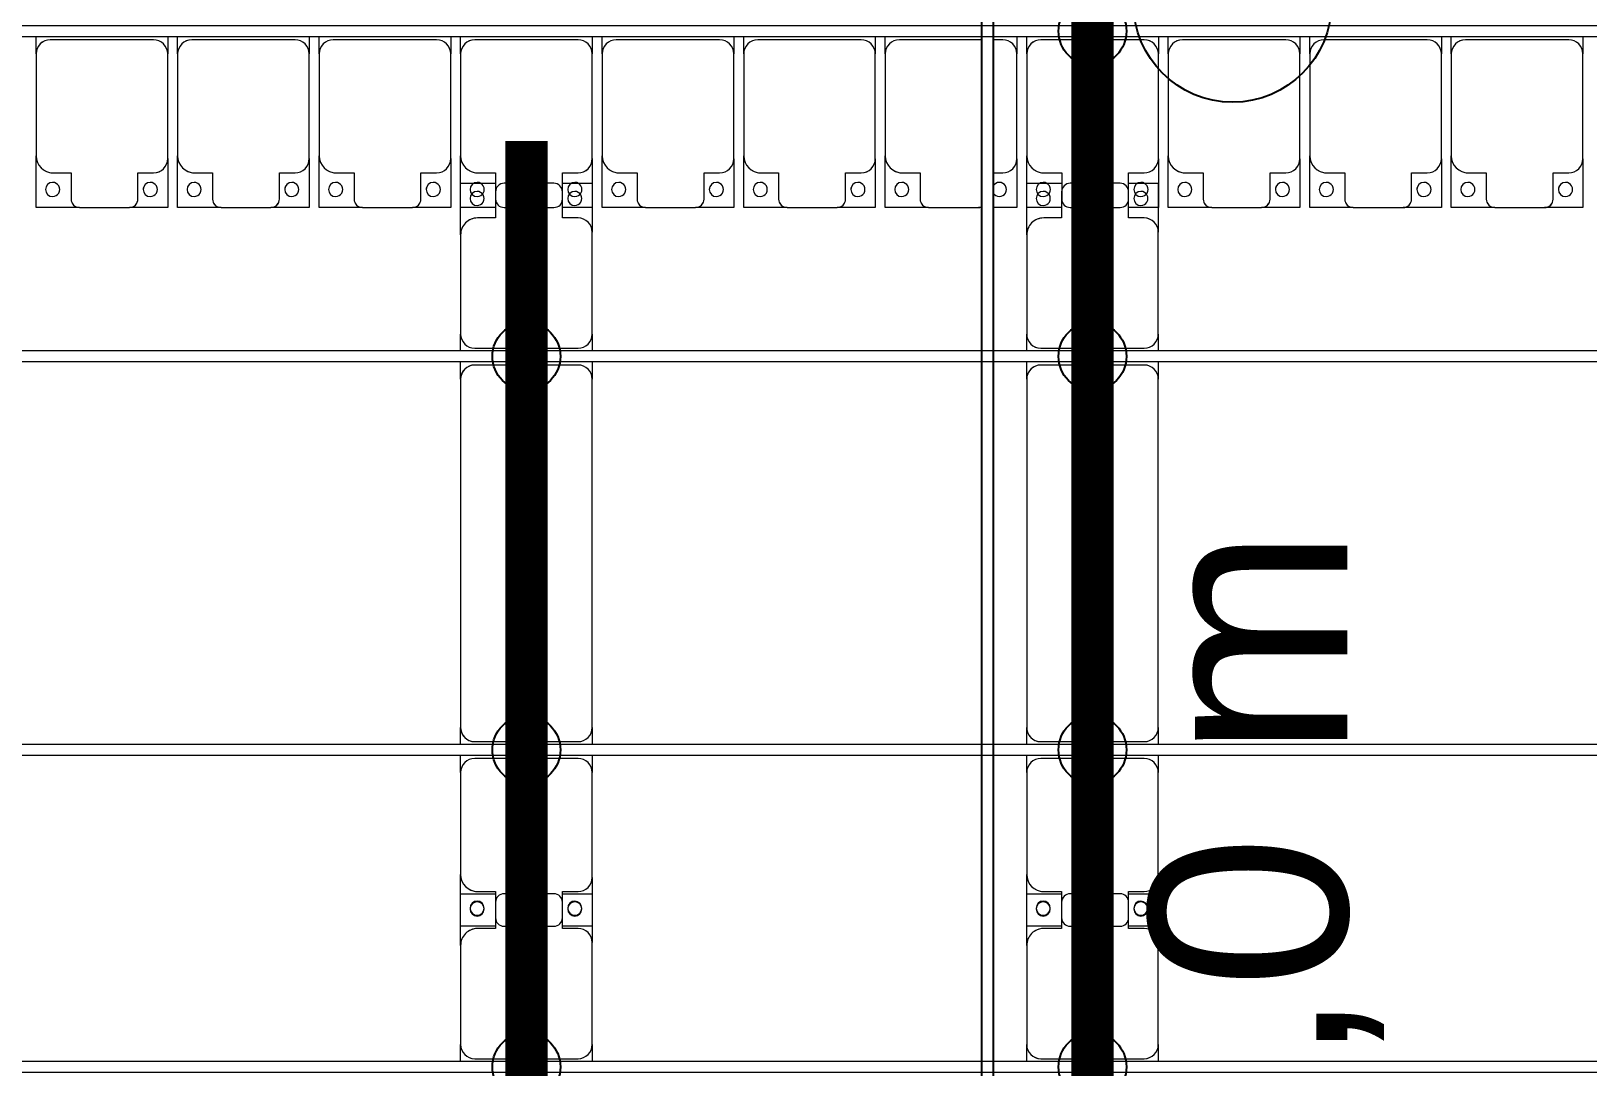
# Model space of a CAD drawing. Header units: millimetres. Extents: x -147246 to 112336, y -213734 to -86506.
# Drawn here: x -137864 to -132364, y -98215 to -94556 of the extents above; entities that cross this region are included whole.
import ezdxf

# ---------------------------------------------------------------- set-up
doc = ezdxf.new("R2010")
doc.units = ezdxf.units.MM
doc.layers.add('A-GENM', color=13, linetype='Continuous', lineweight=9)
doc.layers.add('S-BEAM', color=12, linetype='Continuous', lineweight=9)
for name, color, linetype in [('GC-BICH NEO', 6, 'Continuous'), ('GC-GHI CHU', 2, 'Continuous'), ('GC-HOP 40x60 GIA CUONG', 1, 'Continuous')]:
    doc.layers.add(name, color=color, linetype=linetype)
doc.styles.add('GC_VN', font='arial.ttf')

# ---------------------------------------------------------------- blocks, each defined once
blk = doc.blocks.new('Dải phao đi lại kèm đỡ invester - DẢI PHAO ĐI LẠI-15551-BỐ TRÍ KHUNG KẾT CẤU BÈ PIN 05')
at = {"layer": 'A-GENM', "color": 7}
for p, q in [((2258.4, -769.7), (2258.4, -708.9)), ((2723.4, -708.9), (2723.4, -769.7)), ((2758.4, -769.7), (2758.4, -708.9)), ((3223.4, -708.9), (3223.4, -769.7)), ((3258.4, -769.7), (3258.4, -708.9)), ((3723.4, -708.9), (3723.4, -769.7)), ((3758.4, -769.7), (3758.4, -708.9)), ((4223.4, -708.9), (4223.4, -769.7)), ((4258.4, -769.7), (4258.4, -708.9)), ((4723.4, -708.9), (4723.4, -769.7)), ((4758.4, -769.7), (4758.4, -708.9)), ((5223.4, -708.9), (5223.4, -769.7)), ((5258.4, -769.7), (5258.4, -708.9)), ((5723.4, -708.9), (5723.4, -769.7)), ((5758.4, -769.7), (5758.4, -708.9)), ((6223.4, -708.9), (6223.4, -769.7)), ((6258.4, -769.7), (6258.4, -708.9)), ((6723.4, -708.9), (6723.4, -769.7)), ((6758.4, -769.7), (6758.4, -708.9)), ((7223.4, -708.9), (7223.4, -769.7)), ((7258.4, -769.7), (7258.4, -708.9)), ((7723.4, -708.9), (7723.4, -769.7)), ((2258.4, -769.7), (2258.4, -1129.7)), ((2673.4, -719.7), (2308.4, -719.7)), ((2723.4, -1139.7), (2723.4, -769.7)), ((2758.4, -769.7), (2758.4, -1129.7)), ((3173.4, -719.7), (2808.4, -719.7)), ((3223.4, -1139.7), (3223.4, -769.7)), ((3258.4, -769.7), (3258.4, -1129.7)), ((3673.4, -719.7), (3308.4, -719.7)), ((3723.4, -1139.7), (3723.4, -769.7)), ((3758.4, -769.7), (3758.4, -1129.7)), ((4173.4, -719.7), (3808.4, -719.7)), ((4223.4, -1139.7), (4223.4, -769.7)), ((4258.4, -769.7), (4258.4, -1129.7)), ((4673.4, -719.7), (4308.4, -719.7)), ((4723.4, -1139.7), (4723.4, -769.7)), ((4758.4, -769.7), (4758.4, -1129.7)), ((5173.4, -719.7), (4808.4, -719.7)), ((5223.4, -1139.7), (5223.4, -769.7)), ((5258.4, -769.7), (5258.4, -1129.7)), ((5599.8, -719.7), (5308.4, -719.7)), ((5673.4, -719.7), (5639.8, -719.7)), ((5723.4, -1139.7), (5723.4, -769.7)), ((5758.4, -769.7), (5758.4, -1129.7)), ((6173.4, -719.7), (5808.4, -719.7)), ((6223.4, -1139.7), (6223.4, -769.7)), ((6258.4, -769.7), (6258.4, -1129.7)), ((6673.4, -719.7), (6308.4, -719.7)), ((6723.4, -1139.7), (6723.4, -769.7)), ((6758.4, -769.7), (6758.4, -1129.7)), ((7173.4, -719.7), (6808.4, -719.7)), ((7223.4, -1139.7), (7223.4, -769.7)), ((7258.4, -769.7), (7258.4, -1129.7)), ((7673.4, -719.7), (7308.4, -719.7)), ((7723.4, -1139.7), (7723.4, -769.7)), ((2258.4, -1312.2), (2258.4, -1129.7)), ((2723.4, -1139.7), (2723.4, -1312.2)), ((2758.4, -1312.2), (2758.4, -1129.7)), ((3223.4, -1139.7), (3223.4, -1312.2)), ((3258.4, -1312.2), (3258.4, -1129.7)), ((3723.4, -1139.7), (3723.4, -1312.2)), ((3758.4, -1312.2), (3758.4, -1129.7)), ((4223.4, -1139.7), (4223.4, -1312.2)), ((4258.4, -1312.2), (4258.4, -1129.7)), ((4723.4, -1139.7), (4723.4, -1312.2)), ((4758.4, -1312.2), (4758.4, -1129.7)), ((5223.4, -1139.7), (5223.4, -1312.2)), ((5258.4, -1312.2), (5258.4, -1129.7)), ((5723.4, -1139.7), (5723.4, -1312.2)), ((5758.4, -1312.2), (5758.4, -1129.7)), ((6223.4, -1139.7), (6223.4, -1312.2)), ((6258.4, -1312.2), (6258.4, -1129.7)), ((6723.4, -1139.7), (6723.4, -1312.2)), ((6758.4, -1312.2), (6758.4, -1129.7)), ((7223.4, -1139.7), (7223.4, -1312.2)), ((7258.4, -1312.2), (7258.4, -1129.7)), ((7723.4, -1139.7), (7723.4, -1312.2)), ((2318.4, -1189.7), (2381.8, -1189.7)), ((2381.8, -1189.7), (2381.8, -1282.2)), ((2618.2, -1282.2), (2618.2, -1189.7)), ((2618.2, -1189.7), (2673.4, -1189.7)), ((2818.4, -1189.7), (2881.8, -1189.7)), ((2881.8, -1189.7), (2881.8, -1282.2)), ((3118.2, -1282.2), (3118.2, -1189.7)), ((3118.2, -1189.7), (3173.4, -1189.7)), ((3318.4, -1189.7), (3381.8, -1189.7)), ((3381.8, -1189.7), (3381.8, -1282.2)), ((3618.2, -1282.2), (3618.2, -1189.7)), ((3618.2, -1189.7), (3673.4, -1189.7)), ((3818.4, -1189.7), (3881.8, -1189.7)), ((3881.8, -1189.7), (3881.8, -1282.2)), ((4118.2, -1282.2), (4118.2, -1189.7)), ((4118.2, -1189.7), (4173.4, -1189.7)), ((4318.4, -1189.7), (4381.8, -1189.7)), ((4381.8, -1189.7), (4381.8, -1282.2)), ((4618.2, -1282.2), (4618.2, -1189.7)), ((4618.2, -1189.7), (4673.4, -1189.7)), ((4818.4, -1189.7), (4881.8, -1189.7)), ((4881.8, -1189.7), (4881.8, -1282.2)), ((5118.2, -1282.2), (5118.2, -1189.7)), ((5118.2, -1189.7), (5173.4, -1189.7)), ((5318.4, -1189.7), (5381.8, -1189.7)), ((5381.8, -1189.7), (5381.8, -1282.2)), ((5639.8, -1189.7), (5673.4, -1189.7)), ((5818.4, -1189.7), (5881.8, -1189.7)), ((5881.8, -1189.7), (5881.8, -1282.2)), ((6118.2, -1282.2), (6118.2, -1189.7)), ((6118.2, -1189.7), (6173.4, -1189.7)), ((6318.4, -1189.7), (6381.8, -1189.7)), ((6381.8, -1189.7), (6381.8, -1282.2)), ((6618.2, -1282.2), (6618.2, -1189.7)), ((6618.2, -1189.7), (6673.4, -1189.7)), ((6818.4, -1189.7), (6881.8, -1189.7)), ((6881.8, -1189.7), (6881.8, -1282.2)), ((7118.2, -1282.2), (7118.2, -1189.7)), ((7118.2, -1189.7), (7173.4, -1189.7)), ((7318.4, -1189.7), (7381.8, -1189.7)), ((7381.8, -1189.7), (7381.8, -1282.2)), ((7618.2, -1282.2), (7618.2, -1189.7)), ((7618.2, -1189.7), (7673.4, -1189.7)), ((2411.8, -1312.2), (2258.4, -1312.2)), ((2411.8, -1312.2), (2588.2, -1312.2)), ((2723.4, -1312.2), (2588.2, -1312.2)), ((2911.8, -1312.2), (2758.4, -1312.2)), ((2911.8, -1312.2), (3088.2, -1312.2)), ((3223.4, -1312.2), (3088.2, -1312.2)), ((3411.8, -1312.2), (3258.4, -1312.2)), ((3411.8, -1312.2), (3588.2, -1312.2)), ((3723.4, -1312.2), (3588.2, -1312.2)), ((3879, -1312.2), (3758.4, -1312.2)), ((3911.8, -1312.2), (4088.2, -1312.2)), ((4223.4, -1312.2), (4118, -1312.2)), ((4411.8, -1312.2), (4258.4, -1312.2)), ((4411.8, -1312.2), (4588.2, -1312.2)), ((4723.4, -1312.2), (4588.2, -1312.2)), ((4911.8, -1312.2), (4758.4, -1312.2)), ((4911.8, -1312.2), (5088.2, -1312.2)), ((5223.4, -1312.2), (5088.2, -1312.2)), ((5411.8, -1312.2), (5258.4, -1312.2)), ((5411.8, -1312.2), (5588.2, -1312.2)), ((5599.8, -1312.2), (5588.2, -1312.2)), ((5723.4, -1312.2), (5639.8, -1312.2)), ((5881.6, -1312.2), (5758.4, -1312.2)), ((5911.8, -1312.2), (6088.2, -1312.2)), ((6223.4, -1312.2), (6118, -1312.2)), ((6411.8, -1312.2), (6258.4, -1312.2)), ((6411.8, -1312.2), (6588.2, -1312.2)), ((6723.4, -1312.2), (6588.2, -1312.2)), ((6911.8, -1312.2), (6758.4, -1312.2)), ((6911.8, -1312.2), (7088.2, -1312.2)), ((7223.4, -1312.2), (7088.2, -1312.2)), ((7411.8, -1312.2), (7258.4, -1312.2)), ((7411.8, -1312.2), (7588.2, -1312.2)), ((7723.4, -1312.2), (7588.2, -1312.2))]:
    blk.add_line(p, q, dxfattribs=at)
for centre, radius, start, end in [((2308.4, -769.7), 50, 90, 180), ((2308.4, -769.7), 50, 90, 135), ((2673.4, -769.7), 50, 360, 90), ((2673.4, -769.7), 50, 45, 90), ((2808.4, -769.7), 50, 90, 180), ((2808.4, -769.7), 50, 90, 135), ((3173.4, -769.7), 50, 360, 90), ((3173.4, -769.7), 50, 45, 90), ((3308.4, -769.7), 50, 90, 180), ((3308.4, -769.7), 50, 90, 135), ((3673.4, -769.7), 50, 360, 90), ((3673.4, -769.7), 50, 45, 90), ((3808.4, -769.7), 50, 90, 180), ((3808.4, -769.7), 50, 90, 135), ((4173.4, -769.7), 50, 360, 90), ((4173.4, -769.7), 50, 45, 90), ((4308.4, -769.7), 50, 90, 180), ((4308.4, -769.7), 50, 90, 135), ((4673.4, -769.7), 50, 360, 90), ((4673.4, -769.7), 50, 45, 90), ((4808.4, -769.7), 50, 90, 180), ((4808.4, -769.7), 50, 90, 135), ((5173.4, -769.7), 50, 360, 90), ((5173.4, -769.7), 50, 45, 90), ((5308.4, -769.7), 50, 90, 180), ((5308.4, -769.7), 50, 90, 135), ((5673.4, -769.7), 50, 360, 90), ((5673.4, -769.7), 50, 45, 90), ((5808.4, -769.7), 50, 90, 180), ((5808.4, -769.7), 50, 90, 135), ((6173.4, -769.7), 50, 0, 90), ((6173.4, -769.7), 50, 45, 90), ((6308.4, -769.7), 50, 90, 180), ((6308.4, -769.7), 50, 90, 135), ((6673.4, -769.7), 50, 0, 90), ((6673.4, -769.7), 50, 45, 90), ((6808.4, -769.7), 50, 90, 180), ((6808.4, -769.7), 50, 90, 135), ((7173.4, -769.7), 50, 360, 90), ((7173.4, -769.7), 50, 45, 90), ((7308.4, -769.7), 50, 90, 180), ((7308.4, -769.7), 50, 90, 135), ((7673.4, -769.7), 50, 360, 90), ((7673.4, -769.7), 50, 45, 90), ((2318.4, -1129.7), 60, 180, 270), ((2673.4, -1139.7), 50, 270, 360), ((2818.4, -1129.7), 60, 180, 270), ((3173.4, -1139.7), 50, 270, 360), ((3318.4, -1129.7), 60, 180, 270), ((3673.4, -1139.7), 50, 270, 360), ((3818.4, -1129.7), 60, 180, 270), ((4173.4, -1139.7), 50, 270, 360), ((4318.4, -1129.7), 60, 180, 270), ((4673.4, -1139.7), 50, 270, 360), ((4818.4, -1129.7), 60, 180, 270), ((5173.4, -1139.7), 50, 270, 360), ((5318.4, -1129.7), 60, 180, 270), ((5673.4, -1139.7), 50, 270, 0), ((5818.4, -1129.7), 60, 180, 270), ((6173.4, -1139.7), 50, 270, 0), ((6318.4, -1129.7), 60, 180, 270), ((6673.4, -1139.7), 50, 270, 360), ((6818.4, -1129.7), 60, 180, 270), ((7173.4, -1139.7), 50, 270, 360), ((7318.4, -1129.7), 60, 180, 270), ((7673.4, -1139.7), 50, 270, 0), ((2318.4, -1129.7), 60, 240, 270), ((2673.4, -1139.7), 50, 270, 315), ((2818.4, -1129.7), 60, 240, 270), ((3173.4, -1139.7), 50, 270, 315), ((3318.4, -1129.7), 60, 240, 270), ((3673.4, -1139.7), 50, 270, 315), ((3818.4, -1129.7), 60, 240, 270), ((4173.4, -1139.7), 50, 270, 315), ((4318.4, -1129.7), 60, 240, 270), ((4673.4, -1139.7), 50, 270, 315), ((4818.4, -1129.7), 60, 240, 270), ((5173.4, -1139.7), 50, 270, 315), ((5318.4, -1129.7), 60, 240, 270), ((5673.4, -1139.7), 50, 270, 315), ((5818.4, -1129.7), 60, 240, 270), ((6173.4, -1139.7), 50, 270, 315), ((6318.4, -1129.7), 60, 240, 270), ((6673.4, -1139.7), 50, 270, 315), ((6818.4, -1129.7), 60, 240, 270), ((7173.4, -1139.7), 50, 270, 315), ((7318.4, -1129.7), 60, 240, 270), ((7673.4, -1139.7), 50, 270, 315), ((2316.8, -1248.6), 25, 90, 270), ((2316.8, -1248.6), 25, 270, 90), ((2661.8, -1248.6), 25, 90, 270), ((2661.8, -1248.6), 25, 165, 180), ((2661.8, -1248.6), 25, 270, 90), ((2816.8, -1248.6), 25, 90, 270), ((2816.8, -1248.6), 25, 270, 90), ((3161.8, -1248.6), 25, 90, 270), ((3161.8, -1248.6), 25, 165, 180), ((3161.8, -1248.6), 25, 270, 90), ((3316.8, -1248.6), 25, 90, 270), ((3316.8, -1248.6), 25, 270, 90), ((3661.8, -1248.6), 25, 90, 270), ((3661.8, -1248.6), 25, 165, 180), ((3661.8, -1248.6), 25, 270, 90), ((3816.8, -1248.6), 25, 90, 270), ((3816.8, -1248.6), 25, 270, 90), ((4161.8, -1248.6), 25, 90, 270), ((4161.8, -1248.6), 25, 270, 90), ((4316.8, -1248.6), 25, 90, 270), ((4316.8, -1248.6), 25, 270, 90), ((4661.8, -1248.6), 25, 90, 270), ((4661.8, -1248.6), 25, 165, 180), ((4661.8, -1248.6), 25, 270, 90), ((4816.8, -1248.6), 25, 90, 270), ((4816.8, -1248.6), 25, 270, 90), ((5161.8, -1248.6), 25, 90, 270), ((5161.8, -1248.6), 25, 165, 180), ((5161.8, -1248.6), 25, 270, 90), ((5316.8, -1248.6), 25, 90, 270), ((5316.8, -1248.6), 25, 270, 90), ((5661.8, -1248.6), 25, 90, 150), ((5661.8, -1248.6), 25, 210, 270), ((5661.8, -1248.6), 25, 270, 90), ((5816.8, -1248.6), 25, 90, 270), ((5816.8, -1248.6), 25, 270, 90), ((6161.8, -1248.6), 25, 90, 270), ((6161.8, -1248.6), 25, 270, 90), ((6316.8, -1248.6), 25, 90, 270), ((6316.8, -1248.6), 25, 270, 90), ((6661.8, -1248.6), 25, 90, 270), ((6661.8, -1248.6), 25, 165, 180), ((6661.8, -1248.6), 25, 270, 90), ((6816.8, -1248.6), 25, 90, 270), ((6816.8, -1248.6), 25, 270, 90), ((7161.8, -1248.6), 25, 90, 270), ((7161.8, -1248.6), 25, 165, 180), ((7161.8, -1248.6), 25, 270, 90), ((7316.8, -1248.6), 25, 90, 270), ((7316.8, -1248.6), 25, 270, 90), ((7661.8, -1248.6), 25, 90, 270), ((7661.8, -1248.6), 25, 165, 180), ((7661.8, -1248.6), 25, 270, 90), ((2411.8, -1282.2), 30, 180, 270), ((2411.8, -1282.2), 30, 210, 270), ((2588.2, -1282.2), 30, 270, 0), ((2588.2, -1282.2), 30, 270, 330), ((2911.8, -1282.2), 30, 180, 270), ((2911.8, -1282.2), 30, 210, 270), ((3088.2, -1282.2), 30, 270, 0), ((3088.2, -1282.2), 30, 270, 330), ((3411.8, -1282.2), 30, 180, 270), ((3411.8, -1282.2), 30, 210, 270), ((3588.2, -1282.2), 30, 270, 0), ((3588.2, -1282.2), 30, 270, 330), ((3911.8, -1282.2), 30, 180, 270), ((4088.2, -1282.2), 30, 270, 0), ((4411.8, -1282.2), 30, 180, 270), ((4411.8, -1282.2), 30, 210, 270), ((4588.2, -1282.2), 30, 270, 0), ((4588.2, -1282.2), 30, 270, 330), ((4911.8, -1282.2), 30, 180, 270), ((4911.8, -1282.2), 30, 210, 270), ((5088.2, -1282.2), 30, 270, 0), ((5088.2, -1282.2), 30, 270, 330), ((5411.8, -1282.2), 30, 180, 270), ((5411.8, -1282.2), 30, 210, 270), ((5588.2, -1282.2), 30, 270, 285), ((5588.2, -1282.2), 30, 270, 285), ((5911.8, -1282.2), 30, 180, 270), ((6088.2, -1282.2), 30, 270, 0), ((6411.8, -1282.2), 30, 180, 270), ((6411.8, -1282.2), 30, 210, 270), ((6588.2, -1282.2), 30, 270, 0), ((6588.2, -1282.2), 30, 270, 330), ((6911.8, -1282.2), 30, 180, 270), ((6911.8, -1282.2), 30, 210, 270), ((7088.2, -1282.2), 30, 270, 0), ((7088.2, -1282.2), 30, 270, 330), ((7411.8, -1282.2), 30, 180, 270), ((7411.8, -1282.2), 30, 210, 270), ((7588.2, -1282.2), 30, 270, 0), ((7588.2, -1282.2), 30, 270, 330)]:
    blk.add_arc(centre, radius, start, end, dxfattribs=at)
blk = doc.blocks.new('Dầm C52 - Dầm C52-18761-BỐ TRÍ KHUNG KẾT CẤU BÈ PIN 05')
at = {"layer": 'S-BEAM', "color": 1}
for p, q in [((-74474.3, 20), (74474.3, 20)), ((74474.3, -20), (-74474.3, -20))]:
    blk.add_line(p, q, dxfattribs=at)
blk = doc.blocks.new('Dai phao do pin - DẢI PHAO ĐỠ PIN-29486-BỐ TRÍ KHUNG KẾT CẤU BÈ PIN 05')
at = {"layer": 'A-GENM', "color": 7}
for p, q in [((-1312.2, 223.4), (-1139.7, 223.4)), ((-1312.2, 118.4), (-1312.2, 223.4)), ((-779.7, 223.4), (-1139.7, 223.4)), ((-779.7, 223.4), (-721.1, 223.4)), ((-681.1, 223.4), (-620.3, 223.4)), ((610.3, 223.4), (-620.3, 223.4)), ((610.3, 223.4), (668.9, 223.4)), ((708.9, 223.4), (769.7, 223.4)), ((1139.7, 223.4), (769.7, 223.4)), ((1139.7, 223.4), (1312.2, 223.4)), ((1197.8, 223.4), (1370.3, 223.4)), ((1197.8, 118.2), (1197.8, 223.4)), ((1312.2, 223.4), (1312.2, 118.2)), ((1730.3, 223.4), (1370.3, 223.4)), ((1730.3, 223.4), (1788.9, 223.4)), ((-1189.7, 173.4), (-1189.7, 118.2)), ((-729.7, -191.6), (-729.7, 173.4)), ((-670.3, 173.4), (-670.3, -191.6)), ((660.3, -191.6), (660.3, 173.4)), ((719.7, 173.4), (719.7, -191.6)), ((1189.7, 118.2), (1189.7, 173.4)), ((1320.3, 173.4), (1320.3, 118.2)), ((1780.3, -191.6), (1780.3, 173.4)), ((-1189.7, 118.2), (-1282.2, 118.2)), ((1282.2, 118.2), (1189.7, 118.2)), ((1320.3, 118.2), (1227.8, 118.2)), ((-1312.2, 88.2), (-1312.2, -88.2)), ((1197.8, 88.2), (1197.8, -88.2)), ((1312.2, -88.2), (1312.2, 88.2)), ((-1312.2, -241.6), (-1312.2, -120.8)), ((-1282.2, -118.2), (-1189.7, -118.2)), ((-1189.7, -118.2), (-1189.7, -181.6)), ((1189.7, -181.6), (1189.7, -118.2)), ((1189.7, -118.2), (1282.2, -118.2)), ((1197.8, -241.6), (1197.8, -120.8)), ((1227.8, -118.2), (1320.3, -118.2)), ((1312.2, -120.8), (1312.2, -241.6)), ((1320.3, -118.2), (1320.3, -181.6)), ((-1129.7, -241.6), (-1312.2, -241.6)), ((-1129.7, -241.6), (-779.7, -241.6)), ((-721.1, -241.6), (-779.7, -241.6)), ((-620.3, -241.6), (-681.1, -241.6)), ((-620.3, -241.6), (610.3, -241.6)), ((668.9, -241.6), (610.3, -241.6)), ((769.7, -241.6), (708.9, -241.6)), ((769.7, -241.6), (1129.7, -241.6)), ((1312.2, -241.6), (1129.7, -241.6)), ((1380.3, -241.6), (1197.8, -241.6)), ((1380.3, -241.6), (1730.3, -241.6)), ((1788.9, -241.6), (1730.3, -241.6))]:
    blk.add_line(p, q, dxfattribs=at)
for centre, radius, start, end in [((-1139.7, 173.4), 50, 90, 180), ((-779.7, 173.4), 50, 0, 90), ((-620.3, 173.4), 50, 90, 180), ((-620.3, 173.4), 50, 90, 180), ((610.3, 173.4), 50, 0, 90), ((610.3, 173.4), 50, 45, 90), ((769.7, 173.4), 50, 90, 180), ((1139.7, 173.4), 50, 360, 90), ((1370.3, 173.4), 50, 90, 180), ((1730.3, 173.4), 50, 0, 90), ((-1258.6, 161.8), 25, 360, 180), ((-1139.7, 173.4), 50, 135, 180), ((-779.7, 173.4), 50, 0, 45), ((769.7, 173.4), 50, 135, 180), ((1139.7, 173.4), 50, 360, 45), ((1248.6, 161.8), 25, 0, 180), ((1251.4, 161.8), 25, 0, 180), ((1370.3, 173.4), 50, 135, 180), ((1730.3, 173.4), 50, 0, 45), ((-1282.2, 88.2), 30, 90, 180), ((-1258.6, 161.8), 25, 180, 360), ((1227.8, 88.2), 30, 90, 180), ((1248.6, 161.8), 25, 180, 0), ((1251.4, 161.8), 25, 180, 360), ((1282.2, 88.2), 30, 0, 90), ((-1282.2, -88.2), 30, 180, 270), ((1227.8, -88.2), 30, 180, 270), ((1282.2, -88.2), 30, 270, 0), ((-1258.6, -183.2), 25, 360, 180), ((1248.6, -183.2), 25, 0, 180), ((1251.4, -183.2), 25, 0, 180), ((-1258.6, -183.2), 25, 180, 360), ((-1129.7, -181.6), 60, 180, 270), ((-1129.7, -181.6), 60, 180, 210), ((-779.7, -191.6), 50, 270, 0), ((-779.7, -191.6), 50, 315, 0), ((-620.3, -191.6), 50, 180, 270), ((-620.3, -191.6), 50, 180, 255), ((610.3, -191.6), 50, 270, 0), ((610.3, -191.6), 50, 270, 345), ((769.7, -191.6), 50, 180, 270), ((769.7, -191.6), 50, 180, 225), ((1129.7, -181.6), 60, 270, 360), ((1129.7, -181.6), 60, 330, 360), ((1248.6, -183.2), 25, 180, 0), ((1251.4, -183.2), 25, 180, 360), ((1380.3, -181.6), 60, 180, 270), ((1380.3, -181.6), 60, 180, 210), ((1730.3, -191.6), 50, 270, 360), ((1730.3, -191.6), 50, 315, 360)]:
    blk.add_arc(centre, radius, start, end, dxfattribs=at)
blk = doc.blocks.new('Dai phao do pin - DẢI PHAO ĐỠ PIN-29517-BỐ TRÍ KHUNG KẾT CẤU BÈ PIN 05')
at = {"layer": 'A-GENM', "color": 7}
for p, q in [((-1312.2, 223.4), (-1139.7, 223.4)), ((-1312.2, 118.4), (-1312.2, 223.4)), ((-779.7, 223.4), (-1139.7, 223.4)), ((-779.7, 223.4), (-721.1, 223.4)), ((-681.1, 223.4), (-620.3, 223.4)), ((610.3, 223.4), (-620.3, 223.4)), ((610.3, 223.4), (668.9, 223.4)), ((708.9, 223.4), (769.7, 223.4)), ((1139.7, 223.4), (769.7, 223.4)), ((1139.7, 223.4), (1312.2, 223.4)), ((1197.8, 223.4), (1370.3, 223.4)), ((1197.8, 118.2), (1197.8, 223.4)), ((1312.2, 223.4), (1312.2, 118.2)), ((1730.3, 223.4), (1370.3, 223.4)), ((1730.3, 223.4), (1788.9, 223.4)), ((-1189.7, 173.4), (-1189.7, 118.2)), ((-729.7, -191.6), (-729.7, 173.4)), ((-670.3, 173.4), (-670.3, -191.6)), ((660.3, -191.6), (660.3, 173.4)), ((719.7, 173.4), (719.7, -191.6)), ((1189.7, 118.2), (1189.7, 173.4)), ((1320.3, 173.4), (1320.3, 118.2)), ((1780.3, -191.6), (1780.3, 173.4)), ((-1189.7, 118.2), (-1282.2, 118.2)), ((1282.2, 118.2), (1189.7, 118.2)), ((1320.3, 118.2), (1227.8, 118.2)), ((-1312.2, 88.2), (-1312.2, -88.2)), ((1197.8, 88.2), (1197.8, -88.2)), ((1312.2, -88.2), (1312.2, 88.2)), ((-1312.2, -241.6), (-1312.2, -118)), ((-1282.2, -118.2), (-1189.7, -118.2)), ((-1189.7, -118.2), (-1189.7, -181.6)), ((1189.7, -181.6), (1189.7, -118.2)), ((1189.7, -118.2), (1282.2, -118.2)), ((1197.8, -241.6), (1197.8, -118.2)), ((1227.8, -118.2), (1320.3, -118.2)), ((1312.2, -118.2), (1312.2, -241.6)), ((1320.3, -118.2), (1320.3, -181.6)), ((-1129.7, -241.6), (-1312.2, -241.6)), ((-1129.7, -241.6), (-779.7, -241.6)), ((-721.1, -241.6), (-779.7, -241.6)), ((-620.3, -241.6), (-681.1, -241.6)), ((-620.3, -241.6), (610.3, -241.6)), ((668.9, -241.6), (610.3, -241.6)), ((769.7, -241.6), (708.9, -241.6)), ((769.7, -241.6), (1129.7, -241.6)), ((1312.2, -241.6), (1129.7, -241.6)), ((1380.3, -241.6), (1197.8, -241.6)), ((1380.3, -241.6), (1730.3, -241.6)), ((1788.9, -241.6), (1730.3, -241.6))]:
    blk.add_line(p, q, dxfattribs=at)
for centre, radius, start, end in [((-1139.7, 173.4), 50, 90, 180), ((-779.7, 173.4), 50, 0, 90), ((-620.3, 173.4), 50, 90, 180), ((-620.3, 173.4), 50, 90, 180), ((610.3, 173.4), 50, 0, 90), ((610.3, 173.4), 50, 45, 90), ((769.7, 173.4), 50, 90, 180), ((1139.7, 173.4), 50, 360, 90), ((1370.3, 173.4), 50, 90, 180), ((1730.3, 173.4), 50, 0, 90), ((-1258.6, 161.8), 25, 360, 180), ((-1139.7, 173.4), 50, 135, 180), ((-779.7, 173.4), 50, 0, 45), ((769.7, 173.4), 50, 135, 180), ((1139.7, 173.4), 50, 360, 45), ((1248.6, 161.8), 25, 0, 180), ((1251.4, 161.8), 25, 0, 180), ((1370.3, 173.4), 50, 135, 180), ((1730.3, 173.4), 50, 0, 45), ((-1282.2, 88.2), 30, 90, 180), ((-1258.6, 161.8), 25, 180, 360), ((1227.8, 88.2), 30, 90, 180), ((1248.6, 161.8), 25, 180, 0), ((1251.4, 161.8), 25, 180, 360), ((1282.2, 88.2), 30, 0, 90), ((-1282.2, -88.2), 30, 180, 270), ((1227.8, -88.2), 30, 180, 270), ((1282.2, -88.2), 30, 270, 0), ((-1258.6, -183.2), 25, 360, 180), ((1248.6, -183.2), 25, 0, 180), ((1251.4, -183.2), 25, 0, 180), ((-1258.6, -183.2), 25, 180, 360), ((-1129.7, -181.6), 60, 180, 270), ((-1129.7, -181.6), 60, 180, 210), ((-779.7, -191.6), 50, 270, 0), ((-779.7, -191.6), 50, 315, 0), ((-620.3, -191.6), 50, 180, 270), ((-620.3, -191.6), 50, 180, 210), ((-620.3, -191.6), 50, 211.4886, 255), ((610.3, -191.6), 50, 270, 0), ((610.3, -191.6), 50, 270, 345), ((769.7, -191.6), 50, 180, 270), ((769.7, -191.6), 50, 180, 225), ((1129.7, -181.6), 60, 270, 360), ((1129.7, -181.6), 60, 330, 360), ((1248.6, -183.2), 25, 180, 0), ((1251.4, -183.2), 25, 180, 360), ((1380.3, -181.6), 60, 180, 270), ((1380.3, -181.6), 60, 180, 210), ((1730.3, -191.6), 50, 270, 360), ((1730.3, -191.6), 50, 315, 360)]:
    blk.add_arc(centre, radius, start, end, dxfattribs=at)
blk = doc.blocks.new('Dầm C52 - Dầm C52-18762-BỐ TRÍ KHUNG KẾT CẤU BÈ PIN 05')
at = {"layer": 'S-BEAM', "color": 1}
for p, q in [((-74474.3, 20), (74474.3, 20)), ((74474.3, -20), (-74474.3, -20))]:
    blk.add_line(p, q, dxfattribs=at)
blk = doc.blocks.new('Dầm C52 - Hộp 40x60-38180-BỐ TRÍ KHUNG KẾT CẤU BÈ PIN 05')
at = {"layer": 'S-BEAM', "color": 3, "lineweight": 25}
for p, q in [((-38419.7, 20), (38419.7, 20)), ((38419.7, -20), (-38419.7, -20))]:
    blk.add_line(p, q, dxfattribs=at)
blk = doc.blocks.new('HOBANMONG_BEPIN 5_rvt-1-BỐ TRÍ KHUNG KẾT CẤU BÈ PIN 05')
at = {"layer": 'A-GENM', "color": 3, "lineweight": 25}
for name, p, rotation in [('Dải phao đi lại kèm đỡ invester - DẢI PHAO ĐI LẠI-15551-BỐ TRÍ KHUNG KẾT CẤU BÈ PIN 05', (-140105.3, -93866.7), 359.9997710135151), ('Dai phao do pin - DẢI PHAO ĐỠ PIN-29486-BỐ TRÍ KHUNG KẾT CẤU BÈ PIN 05', (-136105.5, -96405.7), 269.9997710125194), ('Dai phao do pin - DẢI PHAO ĐỠ PIN-29517-BỐ TRÍ KHUNG KẾT CẤU BÈ PIN 05', (-134105.5, -96405.7), 269.9997710125194)]:
    blk.add_blockref(name, p, dxfattribs=dict(at, rotation=rotation))
at = {"layer": 'S-BEAM', "color": 3, "lineweight": 25}
for name, p, rotation in [('Dầm C52 - Hộp 40x60-38180-BỐ TRÍ KHUNG KẾT CẤU BÈ PIN 05', (-134485.6, -130974.3), 269.9997710125197), ('Dầm C52 - Dầm C52-18761-BỐ TRÍ KHUNG KẾT CẤU BÈ PIN 05', (-66079.8, -94555.9), 179.9997710135151), ('Dầm C52 - Dầm C52-18761-BỐ TRÍ KHUNG KẾT CẤU BÈ PIN 05', (-66079.8, -95704.9), 179.9997710135151), ('Dầm C52 - Dầm C52-18762-BỐ TRÍ KHUNG KẾT CẤU BÈ PIN 05', (-66079.8, -97094.9), 179.9997710135151), ('Dầm C52 - Dầm C52-18762-BỐ TRÍ KHUNG KẾT CẤU BÈ PIN 05', (-66079.8, -98214.9), 179.9997710135151)]:
    blk.add_blockref(name, p, dxfattribs=dict(at, rotation=rotation))

msp = doc.modelspace()

# ---------------------------------------------------------------- linework, layer by layer
at = {"layer": 'GC-BICH NEO'}
msp.add_circle((-133619.8, -94457.1), 350, dxfattribs=at)
at = {"layer": 'GC-HOP 40x60 GIA CUONG', "const_width": 150}
for points in [[(-134114.6, -108065.9), (-134114.6, -93065.9)], [(-136114.6, -109943.7), (-136114.6, -94943.7)]]:
    msp.add_lwpolyline(points, dxfattribs=at)
at = {"layer": 'GC-HOP 40x60 GIA CUONG'}
for centre in [(-134114.6, -94555.9), (-136114.6, -95704.9), (-134114.6, -95704.9), (-136114.6, -97094.9), (-134114.6, -97094.9), (-136114.6, -98214.9), (-134114.6, -98214.9)]:
    msp.add_circle(centre, 120, dxfattribs=at)

# ---------------------------------------------------------------- block references
at = {"lineweight": 5}
msp.add_blockref('HOBANMONG_BEPIN 5_rvt-1-BỐ TRÍ KHUNG KẾT CẤU BÈ PIN 05', (0, 0), dxfattribs=at)

# ---------------------------------------------------------------- texts
at = {"layer": 'GC-GHI CHU', "style": 'GC_VN'}
msp.add_text('B5-34: 1×15,0 m', height=700, rotation=90, dxfattribs=at).set_placement((-133214.6, -103565.9))

doc.saveas('drawing.dxf')
